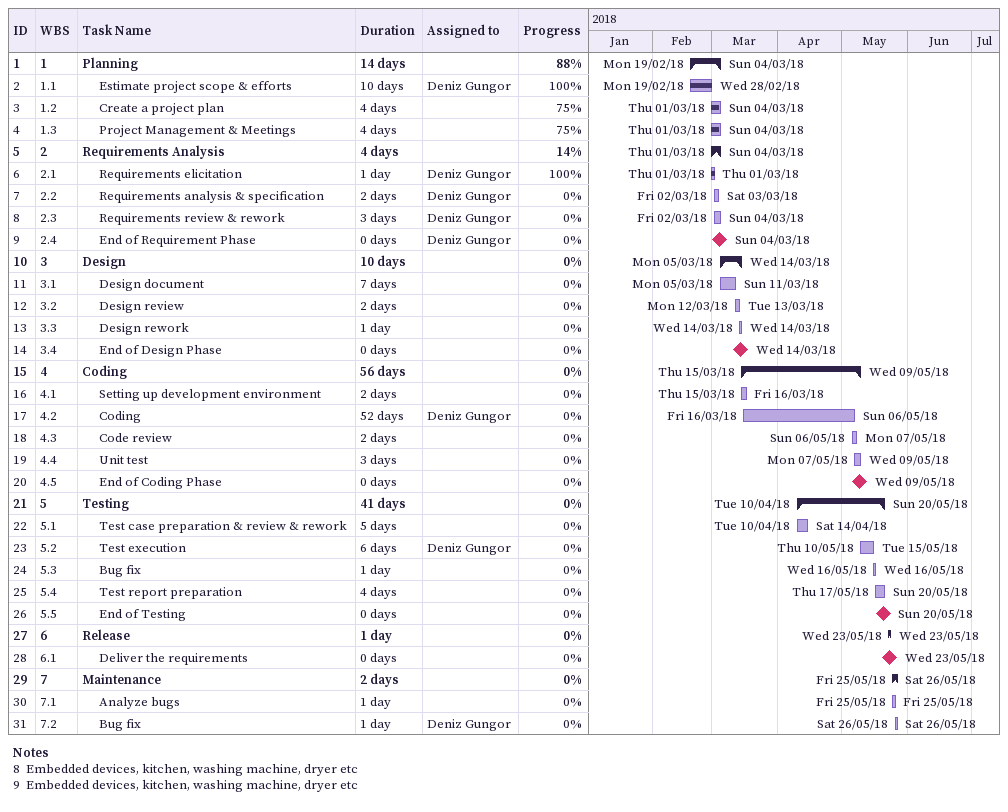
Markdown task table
| ID | WBS | Task | Duration | Start | Finish | Resources | % complete |
|---|---|---|---|---|---|---|---|
| 1 | 1 | **Planning** | 14d | 2018-02-19 | 2018-03-04 |  | 88 |
| 2 | 1.1 | Estimate project scope & efforts | 10d | 2018-02-19 | 2018-02-28 | Deniz Gungor | 100 |
| 3 | 1.2 | Create a project plan | 4d | 2018-03-01 | 2018-03-04 |  | 75 |
| 4 | 1.3 | Project Management & Meetings | 4d | 2018-03-01 | 2018-03-04 |  | 75 |
| 5 | 2 | **Requirements Analysis** | 4d | 2018-03-01 | 2018-03-04 |  | 14 |
| 6 | 2.1 | Requirements elicitation | 1d | 2018-03-01 | 2018-03-01 | Deniz Gungor | 100 |
| 7 | 2.2 | Requirements analysis & specification | 2d | 2018-03-02 | 2018-03-03 | Deniz Gungor | 0 |
| 8 | 2.3 | Requirements review & rework | 3d | 2018-03-02 | 2018-03-04 | Deniz Gungor | 0 |
| 9 | 2.4 | End of Requirement Phase | 0d | 2018-03-04 | 2018-03-04 | Deniz Gungor | 0 |
| 10 | 3 | **Design** | 10d | 2018-03-05 | 2018-03-14 |  | 0 |
| 11 | 3.1 | Design document | 7d | 2018-03-05 | 2018-03-11 |  | 0 |
| 12 | 3.2 | Design review | 2d | 2018-03-12 | 2018-03-13 |  | 0 |
| 13 | 3.3 | Design rework | 1d | 2018-03-14 | 2018-03-14 |  | 0 |
| 14 | 3.4 | End of Design Phase | 0d | 2018-03-14 | 2018-03-14 |  | 0 |
| 15 | 4 | **Coding** | 56d | 2018-03-15 | 2018-05-09 |  | 0 |
| 16 | 4.1 | Setting up development environment | 2d | 2018-03-15 | 2018-03-16 |  | 0 |
| 17 | 4.2 | Coding | 52d | 2018-03-16 | 2018-05-06 | Deniz Gungor | 0 |
| 18 | 4.3 | Code review | 2d | 2018-05-06 | 2018-05-07 |  | 0 |
| 19 | 4.4 | Unit test | 3d | 2018-05-07 | 2018-05-09 |  | 0 |
| 20 | 4.5 | End of Coding Phase | 0d | 2018-05-09 | 2018-05-09 |  | 0 |
| 21 | 5 | **Testing** | 41d | 2018-04-10 | 2018-05-20 |  | 0 |
| 22 | 5.1 | Test case preparation & review & rework | 5d | 2018-04-10 | 2018-04-14 |  | 0 |
| 23 | 5.2 | Test execution | 6d | 2018-05-10 | 2018-05-15 | Deniz Gungor | 0 |
| 24 | 5.3 | Bug fix | 1d | 2018-05-16 | 2018-05-16 |  | 0 |
| 25 | 5.4 | Test report preparation | 4d | 2018-05-17 | 2018-05-20 |  | 0 |
| 26 | 5.5 | End of Testing | 0d | 2018-05-20 | 2018-05-20 |  | 0 |
| 27 | 6 | **Release** | 1d | 2018-05-23 | 2018-05-23 |  | 0 |
| 28 | 6.1 | Deliver the requirements | 0d | 2018-05-23 | 2018-05-23 |  | 0 |
| 29 | 7 | **Maintenance** | 2d | 2018-05-25 | 2018-05-26 |  | 0 |
| 30 | 7.1 | Analyze bugs | 1d | 2018-05-25 | 2018-05-25 |  | 0 |
| 31 | 7.2 | Bug fix | 1d | 2018-05-26 | 2018-05-26 | Deniz Gungor | 0 |

Notes
- 8: Embedded devices, kitchen, washing machine, dryer etc
- 9: Embedded devices, kitchen, washing machine, dryer etc
